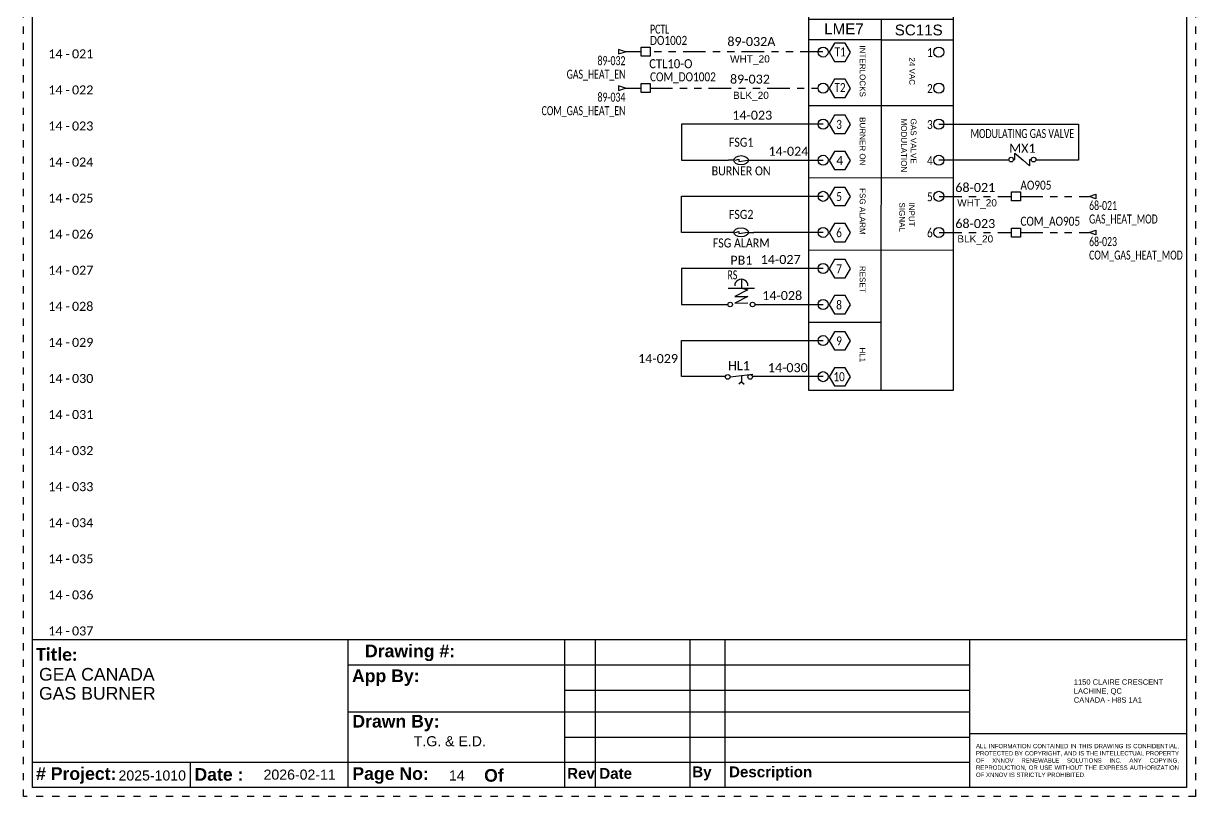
# Model space of a CAD drawing. Header units: inches. Extents: x -0.1 to 16.1, y -0.1 to 21.1.
# Drawn here: x -0.12 to 16.12, y -0.12 to 10.59 of the extents above; entities that cross this region are included whole.
import ezdxf
from ezdxf.enums import TextEntityAlignment as Align

# ---------------------------------------------------------------- set-up
doc = ezdxf.new("R2010")
doc.units = ezdxf.units.IN
doc.header["$MEASUREMENT"] = 0
doc.linetypes.add('DOT2', pattern=[0.125, 0, -0.125])
doc.linetypes.add('PHANTOM2', pattern=[1.25, 0.625, -0.125, 0.125, -0.125, 0.125, -0.125])
for name, color, linetype in [('BLK_20', 250, 'Continuous'), ('DESC', 7, 'Continuous'), ('LOC', 8, 'Continuous'), ('MISC', 7, 'Continuous'), ('ORG_14', 30, 'Continuous'), ('RED_14', 1, 'Continuous'), ('SYMS', 7, 'Continuous'), ('TAGS', 150, 'Continuous'), ('TERMS', 123, 'Continuous'), ('VLT_14', 181, 'Continuous'), ('WHT_14', 7, 'Continuous'), ('WHT_20', 7, 'Continuous'), ('WIRENO', 72, 'Continuous'), ('XREF', 7, 'Continuous')]:
    doc.layers.add(name, color=color, linetype=linetype)
doc.layers.add('TITLEBLOCK_FRAME', color=7, linetype='DOT2', plot=False)
doc.styles.get("Standard").update_dxf_attribs({"font": 'arial.ttf'})
doc.styles.add('TB_BODY', font='arial.ttf')
doc.styles.add('TB_TITLE', font='ariblk.ttf')
doc.styles.add('WD', font='calibri.ttf')

# ---------------------------------------------------------------- blocks, each defined once
blk = doc.blocks.new('HGND2')
for p, q in [((0.125, 0), (0, 0)), ((0.125, 0.09375), (0.125, -0.09375)), ((0.171875, 0.0625), (0.171875, -0.0625)), ((0.21875, 0.03125), (0.21875, -0.03125))]:
    blk.add_line(p, q)
at = {"style": 'WD', "width": 0.8}
for tag, p in [('INST', (0.25, 0.3125)), ('LOC', (0.25, 0.15625)), ('TAG1', (0.25, 0)), ('DESC1', (0.25, -0.15625)), ('DESC2', (0.25, -0.3125))]:
    blk.add_attdef(tag, text='', height=0.125, dxfattribs=at).set_placement(p, align=Align.MIDDLE_LEFT)
at = {"style": 'WD', "flags": 1}
for tag in ['ASSYCODE', 'X4TERM01', 'CAT', 'FAMILY', 'MFG']:
    blk.add_attdef(tag, (0, 0), '', height=0.01, dxfattribs=at)
blk = doc.blocks.new('*U20')
at = {"ltscale": 0.5}
blk.add_circle((0, 0), 0.0169, dxfattribs=at)
blk = doc.blocks.new('*U21')
at = {"color": 0, "linetype": 'ByBlock', "lineweight": -2, "transparency": 16777216}
for p in [(0, 0.0806), (0, 0), (0.095, 0.0806), (0.095, 0), (0.19, 0.0806), (0.19, 0), (0.285, 0.0806), (0.285, 0), (0.38, 0.0806), (0.38, 0), (0.475, 0.0806), (0.475, 0), (0.57, 0.0806), (0.57, 0)]:
    blk.add_blockref('*U20', p, dxfattribs=at)
blk = doc.blocks.new('*U18')
blk.add_circle((0, 0), 0.0699)
blk = doc.blocks.new('*U19')
at = {"color": 0, "linetype": 'ByBlock', "lineweight": -2, "transparency": 16777216}
for p in [(0, 4.5), (0, 4), (0, 3.5), (0, 3), (0, 2.5), (0, 2), (0, 1.5), (0, 1), (0, 0.5), (0, 0)]:
    blk.add_blockref('*U18', p, dxfattribs=at)
blk = doc.blocks.new('*U22')
at = {"ltscale": 0.5}
blk.add_lwpolyline([(0.146, 0), (0.073, 0.126), (-0.073, 0.126), (-0.146, 0), (-0.073, -0.126), (0.073, -0.126)], close=True, dxfattribs=at)
blk = doc.blocks.new('*U23')
at = {"color": 0, "linetype": 'ByBlock', "lineweight": -2, "transparency": 16777216}
for p in [(0, 4.5), (0, 4), (0, 3.5), (0, 3), (0, 2.5), (0, 2), (0, 1.5), (0, 1), (0, 0.5), (0, 0)]:
    blk.add_blockref('*U22', p, dxfattribs=at)
blk = doc.blocks.new('*U24')
blk.add_circle((0, 0), 0.0699)
blk = doc.blocks.new('*U25')
at = {"color": 0, "linetype": 'ByBlock', "lineweight": -2, "transparency": 16777216}
for p in [(0, 2.5), (0, 2), (0, 1.5), (0, 1), (0, 0.5), (0, 0)]:
    blk.add_blockref('*U24', p, dxfattribs=at)
blk = doc.blocks.new('HRE1_GAS-HEATER-SC11S')
at = {"ltscale": 0.5, "true_color": 0xcd2027}
h = blk.add_hatch(color=242, dxfattribs=at)
h.dxf.hatch_style = 1
edge = h.paths.add_edge_path()
edge.add_spline(control_points=[(0.513, 1.289), (0.515, 1.277), (0.524, 1.228), (0.477, 1.143), (0.411, 1.053), (0.352, 0.956), (0.446, 0.766), (0.361, 0.846), (0.336, 0.874), (0.338, 0.97), (0.321, 0.926), (0.304, 0.885), (0.303, 0.793), (0.342, 0.699), (0.41, 0.621), (0.494, 0.596), (0.569, 0.632), (0.56, 0.702), (0.517, 0.758), (0.476, 0.832), (0.457, 0.911), (0.467, 0.984), (0.483, 1.023), (0.546, 1.095), (0.515, 1.03), (0.518, 0.994), (0.524, 0.922), (0.583, 0.862), (0.636, 0.811), (0.671, 0.764), (0.685, 0.734), (0.674, 0.653), (0.661, 0.708), (0.646, 0.731), (0.619, 0.762), (0.601, 0.777), (0.556, 0.8), (0.585, 0.761), (0.595, 0.735), (0.611, 0.695), (0.616, 0.641), (0.588, 0.618), (0.564, 0.592), (0.595, 0.602), (0.622, 0.604), (0.692, 0.63), (0.752, 0.678), (0.789, 0.755), (0.801, 0.831), (0.776, 0.906), (0.738, 0.958), (0.716, 1.004), (0.709, 1.045), (0.706, 1.087), (0.706, 1.114), (0.716, 1.144), (0.701, 1.134), (0.687, 1.129), (0.664, 1.111), (0.64, 1.089), (0.633, 1.069), (0.622, 1.046), (0.627, 1.073), (0.624, 1.096), (0.621, 1.138), (0.609, 1.186), (0.587, 1.224), (0.565, 1.255), (0.544, 1.274), (0.526, 1.285), (0.517, 1.293), (0.512, 1.292), (0.513, 1.29), (0.513, 1.289)], knot_values=[0, 0, 0, 0, 0.035544, 0.148534, 0.270369, 0.368804, 0.520379, 0.54701, 0.660315, 0.693609, 0.710881, 0.762985, 0.8509, 0.963823, 1.067656, 1.147745, 1.214838, 1.272776, 1.327404, 1.429389, 1.523235, 1.566732, 1.639868, 1.693179, 1.720077, 1.792105, 1.820925, 1.931598, 2.024751, 2.048378, 2.102174, 2.1513, 2.172231, 2.224064, 2.25014, 2.287195, 2.314856, 2.339948, 2.379213, 2.41715, 2.464176, 2.528075, 2.533316, 2.547232, 2.58249, 2.648839, 2.748369, 2.810174, 2.90144, 2.971795, 3.039668, 3.093383, 3.123849, 3.164421, 3.214452, 3.221934, 3.23415, 3.247315, 3.274357, 3.315983, 3.339419, 3.350536, 3.367107, 3.385497, 3.43539, 3.484023, 3.534932, 3.56481, 3.597031, 3.6214, 3.627787, 3.630584, 3.633367, 3.633367, 3.633367, 3.633367], degree=3, periodic=0)
for p, q in [((-0.406, 0.398), (-0.684, 0.398)), ((-1, 0), (1, 0))]:
    blk.add_line(p, q)
at = {"ltscale": 0.5}
for p, q in [((0, 0), (-0.004, -5.147)), ((0, -0.288), (-1.004, -0.287)), ((0, -0.288), (0.996, -0.288)), ((-1.004, -1.199), (0.996, -1.196)), ((-1.004, -2.196), (0.996, -2.2)), ((-1.004, -3.203), (0.996, -3.196)), ((-1.004, -4.201), (-0.003, -4.201))]:
    blk.add_line(p, q, dxfattribs=at)
blk.add_lwpolyline([(-1.004, 1.648), (0.996, 1.648), (0.996, -5.147), (-1.004, -5.147)], close=True)
blk.add_lwpolyline([(0.26, 0.571), (0.914, 0.571), (0.914, 0.419), (0.26, 0.419)], close=True, dxfattribs=at)
for centre in [(-0.754, 1.398), (-0.754, 0.898), (-0.755, 0.398)]:
    blk.add_circle(centre, 0.0699)
blk.add_open_spline([(0.513, 1.289), (0.515, 1.277), (0.524, 1.228), (0.477, 1.143), (0.411, 1.053), (0.352, 0.956), (0.446, 0.766), (0.361, 0.846), (0.336, 0.874), (0.338, 0.97), (0.321, 0.926), (0.304, 0.885), (0.303, 0.793), (0.342, 0.699), (0.41, 0.621), (0.494, 0.596), (0.569, 0.632), (0.56, 0.702), (0.517, 0.758), (0.476, 0.832), (0.457, 0.911), (0.467, 0.984), (0.483, 1.023), (0.546, 1.095), (0.515, 1.03), (0.518, 0.994), (0.524, 0.922), (0.583, 0.862), (0.636, 0.811), (0.671, 0.764), (0.685, 0.734), (0.674, 0.653), (0.661, 0.708), (0.646, 0.731), (0.619, 0.762), (0.601, 0.777), (0.556, 0.8), (0.585, 0.761), (0.595, 0.735), (0.611, 0.695), (0.616, 0.641), (0.588, 0.618), (0.564, 0.592), (0.595, 0.602), (0.622, 0.604), (0.692, 0.63), (0.752, 0.678), (0.789, 0.755), (0.801, 0.831), (0.776, 0.906), (0.738, 0.958), (0.716, 1.004), (0.709, 1.045), (0.706, 1.087), (0.706, 1.114), (0.716, 1.144), (0.701, 1.134), (0.687, 1.129), (0.664, 1.111), (0.64, 1.089), (0.633, 1.069), (0.622, 1.046), (0.627, 1.073), (0.624, 1.096), (0.621, 1.138), (0.609, 1.186), (0.587, 1.224), (0.565, 1.255), (0.544, 1.274), (0.526, 1.285), (0.517, 1.293), (0.512, 1.292), (0.513, 1.29), (0.513, 1.289)], degree=3, knots=[0, 0, 0, 0, 0.035544, 0.148534, 0.270369, 0.368804, 0.520379, 0.54701, 0.660315, 0.693609, 0.710881, 0.762985, 0.8509, 0.963823, 1.067656, 1.147745, 1.214838, 1.272776, 1.327404, 1.429389, 1.523235, 1.566732, 1.639868, 1.693179, 1.720077, 1.792105, 1.820925, 1.931598, 2.024751, 2.048378, 2.102174, 2.1513, 2.172231, 2.224064, 2.25014, 2.287195, 2.314856, 2.339948, 2.379213, 2.41715, 2.464176, 2.528075, 2.533316, 2.547232, 2.58249, 2.648839, 2.748369, 2.810174, 2.90144, 2.971795, 3.039668, 3.093383, 3.123849, 3.164421, 3.214452, 3.221934, 3.23415, 3.247315, 3.274357, 3.315983, 3.339419, 3.350536, 3.367107, 3.385497, 3.43539, 3.484023, 3.534932, 3.56481, 3.597031, 3.6214, 3.627787, 3.630584, 3.633367, 3.633367, 3.633367, 3.633367], dxfattribs=at)
for name, p in [('*U21', (0.305, 0.454)), ('*U19', (-0.806, -4.956)), ('*U23', (-0.574, -4.959)), ('*U25', (0.798, -2.956))]:
    blk.add_blockref(name, p)
at = {"layer": 'SYMS', "ltscale": 0.5}
blk.add_blockref('HGND2', (-0.406, 0.398), dxfattribs=at)
at = {"ltscale": 0.5, "char_height": 0.15, "attachment_point": 1}
for s, width, heights, insert in [('LME7', 0.39998, [-0.15], (-0.79, -0.06)), ('SC11S', 0.36332, [-0.155], (0.188, -0.075))]:
    blk.add_mtext_dynamic_manual_height_columns(s, width=width, gutter_width=0.5, heights=heights, dxfattribs=dict(at, insert=insert))
at = {"ltscale": 0.5, "char_height": 0.08, "attachment_point": 1, "rotation": 270}
for s, width, heights, insert in [('INTERLOCKS', 0.8691, [-0.0828], (-0.218, -0.364)), ('24 VAC', 0.40414, [-0.0827], (0.469, -0.529)), ('BURNER ON', 0.8691, [-0.0828], (-0.218, -1.358)), ('GAS VALVE MODULATION', 0.72363, [-0.217], (0.489, -1.378)), ('FSG ALARM', 0.8691, [-0.0827], (-0.218, -2.342)), ('INPUT SIGNAL', 0.56867, [-0.216], (0.463, -2.541)), ('RESET', 0.8691, [-0.0827], (-0.218, -3.42)), ('HL1', 0.29984, [-0.0803], (-0.218, -4.551))]:
    blk.add_mtext_dynamic_manual_height_columns(s, width=width, gutter_width=0.5, heights=heights, dxfattribs=dict(at, insert=insert))
at = {"style": 'WD'}
for tag, p in [('LOC', (1.121, 1.574)), ('TERM01', (-0.661, 1.412)), ('TAG1', (1.121, 1.411)), ('DESC1', (1.121, 1.244)), ('RATING1', (1.121, 1.069)), ('DESC2', (1.121, 1.069)), ('TERM02', (-0.658, 0.904)), ('DESC3', (1.121, 0.894)), ('TERM03', (-0.638, 0.273))]:
    blk.add_attdef(tag, text='', height=0.125, dxfattribs=at).set_placement(p, align=Align.MIDDLE_LEFT)
for tag, flags, p in [('INST', 1, (1.303, 1.511)), ('FAMILY', 9, (0.563, 1.482)), ('ASSYCODE', 9, (0.563, 1.307))]:
    blk.add_attdef(tag, text='', height=0.125, dxfattribs=dict(at, flags=flags)).set_placement(p, align=Align.CENTER)
for tag, p in [('CAT', (-0.004, 1.544)), ('XREF', (2.144, -0.262))]:
    blk.add_attdef(tag, text='', height=0.125, dxfattribs=at).set_placement(p, align=Align.MIDDLE)
at = {"style": 'WD', "flags": 1}
for tag, p, height in [('X4TERM01', (-0.824, 1.398), 0.0125), ('X4TERM02', (-0.824, 0.898), 0.0125), ('X4TERM03', (-0.824, 0.398), 0.0125), ('X4TERM04', (-0.806, -0.456), 0.005), ('X1TERM04', (0.798, -0.456), 0.005), ('X4TERM05', (-0.806, -0.956), 0.005), ('X1TERM05', (0.798, -0.956), 0.005), ('X4TERM06', (-0.806, -1.456), 0.005), ('X1TERM06', (0.798, -1.456), 0.005), ('X4TERM07', (-0.806, -1.956), 0.005), ('X1TERM07', (0.798, -1.956), 0.005), ('X4TERM08', (-0.806, -2.456), 0.005), ('X1TERM08', (0.798, -2.456), 0.005), ('X4TERM09', (-0.806, -2.956), 0.005), ('X1TERM09', (0.798, -2.956), 0.005), ('X4TERM14', (-0.806, -3.456), 0.005), ('X4TERM15', (-0.806, -3.956), 0.005), ('X4TERM16', (-0.806, -4.456), 0.005), ('X4TERM17', (-0.806, -4.956), 0.005)]:
    blk.add_attdef(tag, p, '', height=height, dxfattribs=at)
blk.add_attdef('MFG', text='', height=0.125, dxfattribs=at).set_placement((0.333, 1.369), align=Align.MIDDLE)
at = {"style": 'WD'}
for tag, p in [('X4TERMDESC01', (-0.63, 1.273)), ('X4TERMDESC02', (-0.63, 0.719)), ('X4TERMDESC03', (-0.63, 0.273)), ('4', (-0.625, -1.897))]:
    blk.add_attdef(tag, text='', height=0.125, dxfattribs=at).set_placement(p, align=Align.TOP_LEFT)
at = {"style": 'WD', "flags": 1}
for tag, p in [('RATING2', (1.121, 0.894)), ('RATING3', (1.121, 0.694)), ('RATING4', (1.121, 0.507)), ('RATING5', (1.121, 0.319)), ('RATING6', (1.121, 0.132)), ('RATING7', (1.121, -0.056)), ('RATING8', (1.121, -0.243)), ('RATING9', (1.121, -0.431)), ('RATING10', (1.121, -0.618)), ('RATING11', (1.121, -0.806)), ('RATING12', (1.121, -0.993))]:
    blk.add_attdef(tag, text='', height=0.125, dxfattribs=at).set_placement(p, align=Align.MIDDLE_LEFT)
at = {"style": 'WD', "width": 0.8}
for tag, p in [('T1', (-0.646, -0.391)), ('T2', (-0.65, -0.886)), ('3', (-0.625, -1.396)), ('5', (-0.625, -2.396)), ('6', (-0.625, -2.897)), ('7', (-0.625, -3.399)), ('8', (-0.625, -3.899)), ('9', (-0.625, -4.399)), ('10', (-0.663, -4.894))]:
    blk.add_attdef(tag, text='', height=0.125, dxfattribs=at).set_placement(p, align=Align.TOP_LEFT)
for tag, p in [('1', (0.714, -0.399)), ('2', (0.714, -0.899)), ('3', (0.714, -1.399)), ('4', (0.714, -1.899)), ('5', (0.714, -2.399)), ('6', (0.714, -2.899))]:
    blk.add_attdef(tag, text='', height=0.125, dxfattribs=at).set_placement(p, align=Align.TOP_RIGHT)
blk = doc.blocks.new('HPB11_MAN-RST')
for p, q in [((0, 0.09), (0, -0.033)), ((-0.185, -0.033), (0.18, -0.033))]:
    blk.add_line(p, q)
at = {"ltscale": 0.5}
for points in [[(0, -0.033), (0.091, -0.059), (-0.091, -0.15)], [(-0.091, -0.15), (0.091, -0.15), (-0.09, -0.24), (0.091, -0.237)]]:
    blk.add_lwpolyline(points, dxfattribs=at)
for centre in [(-0.155, -0.261), (0.155, -0.261)]:
    blk.add_circle(centre, 0.0322)
blk.add_arc((0, -0.001), 0.0913, 0, 180.0409, dxfattribs=at)
at = {"style": 'WD', "width": 0.7}
for tag, p in [('INST', (0, 0.93)), ('LOC', (0, 0.76)), ('DESC1', (0, 0.604)), ('RS', (-0.124, 0.087)), ('XREF', (0, -0.48))]:
    blk.add_attdef(tag, text='', height=0.125, dxfattribs=at).set_placement(p, align=Align.CENTER)
at = {"style": 'WD'}
blk.add_attdef('TAG1', text='', height=0.125, dxfattribs=at).set_placement((0, 0.291), align=Align.CENTER)
for tag, p in [('X2LINK', (0, 0.322)), ('X8LINK', (0, -0.261))]:
    blk.add_attdef(tag, p, '', height=0.01, dxfattribs=at)
for tag, p, height, flags in [('CONTACT', (0.205, -0.125), 0.01, 1), ('FAMILY', (0.205, -0.109), 0.01, 9), ('X4TERM01', (-0.187, -0.261), 0.0125, 1), ('X1TERM02', (0.188, -0.261), 0.0125, 1)]:
    blk.add_attdef(tag, p, '', height=height, dxfattribs=dict(at, flags=flags))
at = {"linetype": 'Continuous', "style": 'WD', "flags": 9}
for tag, p in [('MFG', (0.228, -0.172)), ('CAT', (0.23, -0.153)), ('ASSYCODE', (0.23, -0.189))]:
    blk.add_attdef(tag, text='', height=0.01, dxfattribs=at).set_placement(p, align=Align.CENTER)
at = {"linetype": 'Continuous', "style": 'WD', "flags": 8}
blk.add_attdef('TERM01', text='', height=0.125, dxfattribs=at).set_placement((-0.25, -0.292), align=Align.TOP_RIGHT)
blk.add_attdef('TERM02', text='', height=0.125, dxfattribs=at).set_placement((0.25, -0.292), align=Align.TOP_LEFT)
blk = doc.blocks.new('HDV1_FSG')
for p, q in [((-0.104, 0.002), (-0.178, 0.002)), ((0.098, 0.002), (0.172, 0.002))]:
    blk.add_line(p, q)
at = {"ltscale": 0.5}
blk.add_lwpolyline([(-0.088, 0.001), (-0.036, 0.016), (-0.034, -0.014), (0.091, 0.004)], dxfattribs=at)
blk.add_ellipse((-0.003, 0.002), major_axis=(-0.101, 0), ratio=0.631572, dxfattribs=at)
at = {"style": 'WD', "width": 0.85}
for tag, p in [('INST', (-0.005, 0.531)), ('LOC', (-0.005, 0.359)), ('TAG1', (-0.003, 0.189)), ('RATING1', (-0.003, -0.248)), ('DESC1', (-0.003, -0.42)), ('DESC2', (-0.003, -0.592)), ('DESC3', (-0.003, -0.764))]:
    blk.add_attdef(tag, text='', height=0.125, dxfattribs=at).set_placement(p, align=Align.CENTER)
at = {"style": 'WD'}
for tag, p, height, flags in [('FAMILY', (0.201, 0.154), 0.01, 9), ('X4TERM01', (-0.178, 0.002), 0.0125, 1), ('X1TERM02', (0.17, 0.002), 0.0125, 1)]:
    blk.add_attdef(tag, p, '', height=height, dxfattribs=dict(at, flags=flags))
for tag, p in [('X2LINK', (-0.003, 0.127)), ('X8LINK', (-0.003, -0.123))]:
    blk.add_attdef(tag, p, '', height=0.01, dxfattribs=at)
at = {"linetype": 'Continuous', "style": 'WD', "flags": 9}
for tag, p in [('ASSYCODE', (0.216, 0.064)), ('MFG', (0.225, 0.09)), ('CAT', (0.227, 0.11))]:
    blk.add_attdef(tag, text='', height=0.01, dxfattribs=at).set_placement(p, align=Align.CENTER)
at = {"style": 'WD', "flags": 9}
blk.add_attdef('WDTYPE', text='', height=0.01, dxfattribs=at).set_placement((0.262, 0.13), align=Align.RIGHT)
at = {"linetype": 'Continuous', "style": 'WD', "flags": 8}
blk.add_attdef('TERM01', text='', height=0.125, dxfattribs=at).set_placement((-0.316, -0.03), align=Align.TOP_RIGHT)
blk.add_attdef('TERM02', text='', height=0.125, dxfattribs=at).set_placement((0.309, -0.03), align=Align.TOP_LEFT)
blk = doc.blocks.new('HLS12_HL')
at = {"linetype": 'Continuous'}
blk.add_line((-0.157, -0.019), (0.157, 0.019), dxfattribs=at)
at = {"ltscale": 0.5}
for p, q in [((0, 0), (0, -0.091)), ((0, -0.091), (-0.037, -0.122)), ((0, -0.091), (0.037, -0.122))]:
    blk.add_line(p, q, dxfattribs=at)
for centre in [(-0.189, -0.021), (0.122, -0.021)]:
    blk.add_circle(centre, 0.0322)
at = {"style": 'WD', "width": 0.7}
for tag, p in [('INST', (-0.033, 0.711)), ('LOC', (-0.033, 0.542)), ('DESC1', (-0.033, 0.385)), ('DESC2', (-0.033, 0.229)), ('WDTAGALT', (-0.033, -0.427)), ('XREF', (-0.033, -0.288))]:
    blk.add_attdef(tag, text='', height=0.125, dxfattribs=at).set_placement(p, align=Align.CENTER)
at = {"style": 'WD'}
blk.add_attdef('TAG1', text='', height=0.125, dxfattribs=at).set_placement((-0.033, 0.073), align=Align.CENTER)
for tag, p in [('X2LINK', (-0.033, 0.042)), ('X8LINK', (-0.033, -0.083))]:
    blk.add_attdef(tag, p, '', height=0.01, dxfattribs=at)
for tag, p, height, flags in [('FAMILY', (0.004, 0.016), 0.01, 9), ('CONTACT', (0.004, -0.001), 0.01, 1), ('X4TERM01', (-0.221, -0.021), 0.0125, 1), ('X1TERM02', (0.154, -0.021), 0.0125, 1)]:
    blk.add_attdef(tag, p, '', height=height, dxfattribs=dict(at, flags=flags))
at = {"linetype": 'Continuous', "style": 'WD', "flags": 8}
blk.add_attdef('TERM01', text='', height=0.125, dxfattribs=at).set_placement((-0.283, -0.052), align=Align.TOP_RIGHT)
at = {"linetype": 'Continuous', "style": 'WD', "flags": 9}
for tag, p in [('MFG', (0.029, -0.048)), ('CAT', (0.029, -0.028)), ('ASSYCODE', (0.06, -0.083))]:
    blk.add_attdef(tag, text='', height=0.01, dxfattribs=at).set_placement(p, align=Align.CENTER)
at = {"linetype": 'Continuous', "style": 'WD', "flags": 8}
blk.add_attdef('TERM02', text='', height=0.125, dxfattribs=at).set_placement((0.217, -0.052), align=Align.TOP_LEFT)
blk = doc.blocks.new('HDV12_GAS-VALVE')
at = {"ltscale": 0.5}
for points in [[(-0.135, 0.009), (-0.116, 0.009), (-0.116, 0.1), (0, 0)], [(0.111, 0.007), (0.089, 0.008), (0.089, -0.077), (0, 0)]]:
    blk.add_lwpolyline(points, dxfattribs=at)
for centre in [(-0.167, 0.009), (0.143, 0.009)]:
    blk.add_circle(centre, 0.0322)
at = {"style": 'WD', "width": 0.7}
for tag, p in [('INST', (-0.012, 0.741)), ('LOC', (-0.012, 0.572)), ('DESC1', (-0.012, 0.415)), ('DESC2', (-0.012, 0.259)), ('XREF', (-0.012, -0.227)), ('WDTAGALT', (-0.012, -0.382))]:
    blk.add_attdef(tag, text='', height=0.125, dxfattribs=at).set_placement(p, align=Align.CENTER)
at = {"style": 'WD'}
blk.add_attdef('TAG1', text='', height=0.125, dxfattribs=at).set_placement((-0.012, 0.103), align=Align.CENTER)
for tag, p in [('X2LINK', (-0.012, 0.228)), ('X8LINK', (-0.012, -0.053))]:
    blk.add_attdef(tag, p, '', height=0.01, dxfattribs=at)
for tag, p, height, flags in [('X4TERM01', (-0.199, 0.009), 0.0125, 1), ('CONTACT', (0.026, 0.029), 0.01, 1), ('FAMILY', (0.026, 0.046), 0.01, 9), ('X1TERM02', (0.176, 0.009), 0.0125, 1)]:
    blk.add_attdef(tag, p, '', height=height, dxfattribs=dict(at, flags=flags))
at = {"linetype": 'Continuous', "style": 'WD', "flags": 9}
for tag, p in [('CAT', (0.051, 0.002)), ('ASSYCODE', (0.051, -0.034)), ('MFG', (0.051, -0.018))]:
    blk.add_attdef(tag, text='', height=0.01, dxfattribs=at).set_placement(p, align=Align.CENTER)
at = {"linetype": 'Continuous', "style": 'WD', "flags": 8}
blk.add_attdef('TERM01', text='', height=0.125, dxfattribs=at).set_placement((-0.262, -0.022), align=Align.TOP_RIGHT)
blk.add_attdef('TERM02', text='', height=0.125, dxfattribs=at).set_placement((0.238, -0.022), align=Align.TOP_LEFT)
blk = doc.blocks.new('WD_WNH')
at = {"linetype": 'Continuous', "style": 'WD'}
blk.add_attdef('WIRENO', text='', height=0.125, dxfattribs=at).set_placement((0, 0.062), align=Align.CENTER)
at = {"style": 'WD', "flags": 1}
for tag, p in [('W01USER', (0, 0.078)), ('W02USER', (0, 0.07)), ('W03USER', (0, 0.062)), ('W04USER', (0, 0.055)), ('W05USER', (0, 0.047)), ('W06USER', (0, 0.039)), ('W07USER', (0, 0.031)), ('W08USER', (0, 0.023)), ('W09USER', (0, 0.016)), ('W10USER', (0, 0.008))]:
    blk.add_attdef(tag, text='', height=0.005, dxfattribs=at).set_placement(p, align=Align.CENTER)
blk = doc.blocks.new('WD_WNV')
at = {"linetype": 'Continuous', "style": 'WD'}
blk.add_attdef('WIRENO', text='', height=0.125, dxfattribs=at).set_placement((-0.05, 0), align=Align.MIDDLE_RIGHT)
at = {"style": 'WD', "flags": 1}
for tag, p in [('W01USER', (-0.062, 0.094)), ('W02USER', (-0.062, 0.086)), ('W03USER', (-0.062, 0.078)), ('W04USER', (-0.062, 0.07)), ('W05USER', (-0.062, 0.062)), ('W06USER', (-0.062, 0.055)), ('W07USER', (-0.062, 0.047)), ('W08USER', (-0.062, 0.039)), ('W09USER', (-0.062, 0.031)), ('W10USER', (-0.062, 0.023))]:
    blk.add_attdef(tag, text='', height=0.005, dxfattribs=at).set_placement(p, align=Align.CENTER)
blk = doc.blocks.new('HA1D1')
blk.add_lwpolyline([(0.094, 0), (0.094, -0.031), (0, 0), (0.094, 0.031), (0.094, 0)])
at = {"style": 'WD', "width": 0.8, "flags": 8}
blk.add_attdef('WIRENO', (0, 0.094), '', height=0.125, dxfattribs=at)
at = {"style": 'WD', "flags": 1}
for tag, p in [('SIGCODE', (-0.02, 0.047)), ('X4TERM01', (0, 0))]:
    blk.add_attdef(tag, p, '', height=0.01, dxfattribs=at)
at = {"style": 'WD', "width": 0.7}
for tag, p in [('XREF', (0, -0.188)), ('DESC1', (0, -0.375))]:
    blk.add_attdef(tag, p, '', height=0.125, dxfattribs=at)
blk = doc.blocks.new('HA1D3')
blk.add_lwpolyline([(-0.094, 0), (-0.094, -0.031), (0, 0), (-0.094, 0.031), (-0.094, 0)])
at = {"style": 'WD', "width": 0.8, "flags": 8}
blk.add_attdef('WIRENO', text='', height=0.125, dxfattribs=at).set_placement((0, 0.094), align=Align.RIGHT)
at = {"style": 'WD', "flags": 1}
blk.add_attdef('SIGCODE', text='', height=0.01, dxfattribs=at).set_placement((-0.02, 0.047), align=Align.RIGHT)
blk.add_attdef('X1TERM01', (0, 0), '', height=0.01, dxfattribs=at)
at = {"style": 'WD', "width": 0.7}
for tag, p in [('XREF', (0, -0.188)), ('DESC1', (0, -0.375))]:
    blk.add_attdef(tag, text='', height=0.125, dxfattribs=at).set_placement(p, align=Align.RIGHT)
blk = doc.blocks.new('*U34')
at = {"color": 5}
for p, q in [((0, 0), (0, 21)), ((16, 21), (16, 0)), ((0, 2.05), (16, 2.05)), ((4.372, 2.05), (4.372, 0)), ((7.376, 2.05), (7.376, 0)), ((7.8, 2.05), (7.8, 0)), ((9.113, 2.05), (9.113, 0)), ((9.599, 2.05), (9.599, 0)), ((9.599, 2.05), (9.599, 0)), ((12.992, 2.05), (12.992, 0)), ((4.372, 1.7), (12.992, 1.7)), ((7.376, 1.35), (12.992, 1.35)), ((4.372, 1.05), (12.992, 1.05)), ((7.376, 0.7), (12.992, 0.7)), ((12.992, 0.75), (16, 0.75)), ((0, 0.35), (12.992, 0.35)), ((2.186, 0.35), (2.186, 0)), ((16, 0), (0, 0))]:
    blk.add_line(p, q, dxfattribs=at)
at = {"layer": 'TITLEBLOCK_FRAME'}
blk.add_lwpolyline([(-0.125, 21.125), (16.125, 21.125), (16.125, -0.125), (-0.125, -0.125)], close=True, dxfattribs=at)
blk.add_lwpolyline([(-0.125, 21.125), (16.125, 21.125), (16.125, -0.125), (-0.125, -0.125)], close=True, dxfattribs=at)
at = {"color": 7, "style": 'TB_TITLE'}
for s, width, gutter_width, heights, insert, char_height, attachment_point in [('\\pxi-3,l4,t4;{\\fArial|b1|i0|c0|p34;Drawing #:}', 2.99404, 4.083, [-0.229], (4.435, 1.867), 0.175, 4), ('{\\fCalibri|b1|i0|c0|p34;Title:}', 4.49877, 1.75, [-0.19], (0.052, 1.933), 0.175, 1), ('{\\fArial|b1|i0|c0|p34;App By:}', 4.49661, 1.749, [-0.226], (4.43, 1.523), 0.175, 4), ('{\\fArial|b1|i0|c0|p34;Drawn By:}', 2.16756, 1.749, [0.131], (4.435, 0.893), 0.175, 4), ('{\\fArial|b1|i0|c0|p34;# Project:}', 1.25184, 1.749, [-0.229], (0.05, 0.167), 0.175, 4), ('{\\fArial|b1|i0|c0|p34;Date :}', 2.18747, 1.749, [-0.178], (2.246, 0.181), 0.175, 4), ('{\\fArial|b1|i0|c0|p34;Page No:}', 4.49661, 1.749, [-0.226], (4.435, 0.167), 0.175, 4), ('{\\fArial|b1|i0|c0|p34;Of}', 4.49661, 1.749, [-0.181], (6.262, 0.167), 0.175, 4), ('{\\fArial|b1|i0|c0|p34;Rev}', 0.34979, 1.749, [-0.152], (7.413, 0.195), 0.15, 4), ('{\\fArial|b1|i0|c0|p34; Date}', 0.58778, 1.749, [-0.152], (7.8, 0.195), 0.15, 4), ('{\\fArial|b1|i0|c0|p34;By}', 0.36928, 1.749, [-0.194], (9.148, 0.195), 0.15, 4), ('{\\fArial|b1|i0|c0|p34; Description}', 1.60793, 1.749, [-0.191], (9.599, 0.195), 0.15, 4)]:
    blk.add_mtext_dynamic_manual_height_columns(s, width=width, gutter_width=gutter_width, heights=heights, dxfattribs=dict(at, insert=insert, char_height=char_height, attachment_point=attachment_point))
at = {"style": 'TB_BODY'}
for s, width, gutter_width, heights, insert, char_height, attachment_point in [('1150 CLAIRE CRESCENT\\PLACHINE, QC \\PCANADA - H8S 1A1', 1.56147, 0.995, [-0.329], (14.437, 1.5), 0.07464, 1), ('\\pxqj;ALL INFORMATION CONTAINED IN THIS DRAWING IS CONFIDENTIAL, PROTECTED BY COPYRIGHT, AND IS THE INTELLECTUAL PROPERTY OF XNNOV RENEWABLE SOLUTIONS INC. ANY COPYING, REPRODUCTION, OR USE WITHOUT THE EXPRESS AUTHORIZATION OF XNNOV IS STRICTLY PROHIBITED.', 2.80577, 0.597, [-0.464], (13.081, 0.375), 0.059714, 4)]:
    blk.add_mtext_dynamic_manual_height_columns(s, width=width, gutter_width=gutter_width, heights=heights, dxfattribs=dict(at, insert=insert, char_height=char_height, attachment_point=attachment_point))
at = {"color": 7, "style": 'TB_BODY', "flags": 4}
for tag, p in [('N5', (7.597, 1.925)), ('N4', (7.597, 1.575)), ('N3', (7.597, 1.225)), ('N2', (7.597, 0.925)), ('N1', (7.597, 0.575)), ('PAGENO', (5.883, 0.167)), ('SHEETMAX', (6.824, 0.157))]:
    blk.add_attdef(tag, text='', height=0.14, dxfattribs=at).set_placement(p, align=Align.MIDDLE_CENTER)
for tag, height, p in [('DATE5', 0.14, (7.854, 1.925)), ('PAR5', 0.14, (9.104, 1.925)), ('DESCRIPTION5', 0.14, (9.661, 1.925)), ('TITLE1', 0.175, (0.091, 1.57)), ('DATE4', 0.14, (7.854, 1.575)), ('PAR4', 0.14, (9.104, 1.575)), ('DESCRIPTION4', 0.14, (9.661, 1.575)), ('TITLE2', 0.175, (0.091, 1.306)), ('AP.PAR', 0.14, (5.526, 1.365)), ('DATE3', 0.14, (7.854, 1.225)), ('PAR3', 0.14, (9.104, 1.225)), ('DESCRIPTION3', 0.14, (9.661, 1.225)), ('TITLE3', 0.175, (0.091, 1.041)), ('DATE2', 0.14, (7.854, 0.925)), ('PAR2', 0.14, (9.104, 0.925)), ('DESCRIPTION2', 0.14, (9.661, 0.925)), ('DESS.PAR', 0.14, (5.286, 0.642)), ('DATE1', 0.14, (7.854, 0.575)), ('PAR1', 0.14, (9.109, 0.575)), ('DESCRIPTION1', 0.14, (9.645, 0.575)), ('PRJCT', 0.14, (1.193, 0.167)), ('DATE', 0.14, (3.204, 0.179))]:
    blk.add_attdef(tag, text='', height=height, dxfattribs=at).set_placement(p, align=Align.MIDDLE_LEFT)
blk = doc.blocks.new('HT0001')
for p, q in [((-0.062, 0.062), (0.062, 0.062)), ((-0.062, -0.062), (-0.062, 0.062)), ((0.062, 0.062), (0.062, -0.062)), ((0.062, -0.062), (-0.062, -0.062))]:
    blk.add_line(p, q)
at = {"style": 'WD'}
for tag, p, width in [('INST', (0.062, 0.42), 0.7), ('LOC', (0.062, 0.25), 0.7), ('DESC1', (0.05, -0.385), 0.8)]:
    blk.add_attdef(tag, p, '', height=0.125, dxfattribs=dict(at, width=width))
at = {"linetype": 'Continuous', "style": 'WD'}
for tag, p, height, width, flags in [('TERM01', (0.062, 0.094), 0.125, 0.8, 8), ('TAGSTRIP', (0.05, -0.229), 0.125, 0.9, 8), ('CAT', (0.213, -0.406), 0.109, 0.8, 1), ('DESC2', (0.05, -0.541), 0.125, 0.8, 8), ('DESC3', (0.05, -0.698), 0.125, 0.8, 8)]:
    blk.add_attdef(tag, p, '', height=height, dxfattribs=dict(at, width=width, flags=flags))
at = {"style": 'WD', "flags": 1}
for tag, p, height in [('X4TERM01', (-0.062, 0), 0.0125), ('X4TERMDESC01', (-0.055, -0.023), 0.025), ('X2TERMDESC01', (-0.006, 0.029), 0.025), ('X2TERM01', (0, 0.062), 0.0125), ('STRIPSEQ', (0, 0), 0.00125), ('X2PIN01', (0.033, 0.084), 0.0125), ('X1TERMDESC01', (0.039, 0.007), 0.025), ('X1TERM01', (0.062, 0), 0.0125), ('X1PIN01', (0.087, 0.016), 0.0125), ('X4PIN01', (-0.114, -0.038), 0.0125), ('LINKTERM', (0, -0.002), 0.00125), ('X8TERMDESC01', (0, -0.054), 0.025), ('X8TERM01', (0, -0.062), 0.0125), ('X8PIN01', (0.026, -0.096), 0.0125)]:
    blk.add_attdef(tag, p, '', height=height, dxfattribs=at)
at = {"linetype": 'Continuous', "style": 'WD', "width": 0.8, "flags": 1}
blk.add_attdef('MFG', text='', height=0.109, dxfattribs=at).set_placement((0.088, -0.406), align=Align.RIGHT)
at = {"style": 'WD', "width": 0.7, "flags": 1}
blk.add_attdef('ASSYCODE', (0.062, -0.281), '', height=0.01, dxfattribs=at)

msp = doc.modelspace()

# ---------------------------------------------------------------- linework, layer by layer
at = {"layer": 'BLK_20', "linetype": 'PHANTOM2', "ltscale": 0.5}
for p, q in [((8.221, 9.696), (8.437, 9.696)), ((8.562, 9.696), (10.961, 9.696)), ((12.571, 7.694), (13.572, 7.694)), ((13.697, 7.694), (14.649, 7.694))]:
    msp.add_line(p, q, dxfattribs=at)
at = {"layer": 'ORG_14', "ltscale": 0.5}
for p, q in [((10.961, 9.196), (8.998, 9.196)), ((8.998, 9.196), (8.998, 8.696)), ((8.998, 8.696), (9.651, 8.696)), ((9.998, 8.696), (10.961, 8.696)), ((9, 7.696), (9, 8.196)), ((9, 8.196), (10.961, 8.196)), ((9.651, 7.696), (9, 7.696)), ((10.961, 7.696), (9.998, 7.696))]:
    msp.add_line(p, q, dxfattribs=at)
at = {"layer": 'RED_14', "ltscale": 0.5}
for p, q in [((12.566, 9.196), (14.5, 9.196)), ((14.5, 9.196), (14.5, 8.696)), ((13.536, 8.696), (12.566, 8.696)), ((14.5, 8.696), (13.911, 8.696))]:
    msp.add_line(p, q, dxfattribs=at)
at = {"layer": 'VLT_14', "ltscale": 0.5}
for p, q in [((9, 5.696), (9, 6.196)), ((9, 6.196), (10.961, 6.196)), ((9.607, 5.696), (9, 5.696)), ((10.961, 5.696), (9.982, 5.696))]:
    msp.add_line(p, q, dxfattribs=at)
at = {"layer": 'WHT_14', "ltscale": 0.5}
for p, q in [((10.961, 7.196), (9, 7.196)), ((9, 7.196), (9, 6.696)), ((9, 6.696), (9.641, 6.696)), ((10.016, 6.696), (10.961, 6.696))]:
    msp.add_line(p, q, dxfattribs=at)
at = {"layer": 'WHT_20', "linetype": 'PHANTOM2', "ltscale": 0.5}
for p, q in [((8.437, 10.201), (8.221, 10.201)), ((10.957, 10.201), (8.562, 10.201)), ((12.571, 8.194), (13.572, 8.194)), ((13.697, 8.194), (14.649, 8.194))]:
    msp.add_line(p, q, dxfattribs=at)

# ---------------------------------------------------------------- block references
at = {"ltscale": 0.5}
msp.add_blockref('*U34', (0, 0), dxfattribs=at).add_auto_attribs({'PRJCT': '2025-1010', 'PAGENO': '14', 'DATE': '2026-02-11', 'DESS.PAR': 'T.G. & E.D.', 'TITLE1': 'GEA CANADA', 'TITLE2': 'GAS BURNER'})
at = {"layer": 'SYMS', "ltscale": 0.5}
ref = msp.add_blockref('HRE1_GAS-HEATER-SC11S', (11.767, 10.652), dxfattribs=at)
ref.add_attrib('DESC1', 'DF SERIES', dxfattribs={"layer": 'DESC', "height": 0.125, "style": 'WD'}).set_placement((12.889, 11.896), align=Align.MIDDLE_LEFT)
ref.add_attrib('LOC', 'AHU', dxfattribs={"layer": 'LOC', "height": 0.125, "style": 'WD'}).set_placement((12.889, 12.226), align=Align.MIDDLE_LEFT)
ref.add_attrib('CAT', 'DF0953SGV2CDA0AN1C2SVVC', dxfattribs={"layer": 'MISC', "height": 0.125, "style": 'WD'}).set_placement((11.764, 12.489), align=Align.MIDDLE)
ref.add_attrib('TAG1', 'GAS BURNER1', dxfattribs={"layer": 'TAGS', "height": 0.125, "style": 'WD'}).set_placement((12.889, 12.063), align=Align.MIDDLE_LEFT)
ref.add_attrib('TERM01', 'L1', dxfattribs={"layer": 'TERMS', "height": 0.125, "style": 'WD'}).set_placement((11.106, 12.064), align=Align.MIDDLE_LEFT)
ref.add_attrib('TERM02', 'L2', dxfattribs={"layer": 'TERMS', "height": 0.125, "style": 'WD'}).set_placement((11.109, 11.556), align=Align.MIDDLE_LEFT)
ref.add_attrib('TERM03', 'GND', dxfattribs={"layer": 'TERMS', "height": 0.125, "style": 'WD'}).set_placement((11.13, 10.925), align=Align.MIDDLE_LEFT)
ref.add_attrib('DESC2', 'HEAT MODULE', dxfattribs={"layer": 'DESC', "height": 0.125, "style": 'WD'}).set_placement((12.889, 11.721), align=Align.MIDDLE_LEFT)
ref.add_attrib('T1', 'T1', dxfattribs={"layer": 'MISC', "height": 0.125, "style": 'WD', "width": 0.8}).set_placement((11.121, 10.261), align=Align.TOP_LEFT)
ref.add_attrib('T2', 'T2', dxfattribs={"layer": 'MISC', "height": 0.125, "style": 'WD', "width": 0.8}).set_placement((11.118, 9.766), align=Align.TOP_LEFT)
ref.add_attrib('3', '3', dxfattribs={"layer": 'MISC', "height": 0.125, "style": 'WD', "width": 0.8}).set_placement((11.143, 9.256), align=Align.TOP_LEFT)
ref.add_attrib('4', '4', dxfattribs={"layer": 'MISC', "height": 0.125, "style": 'WD'}).set_placement((11.143, 8.755), align=Align.TOP_LEFT)
ref.add_attrib('5', '5', dxfattribs={"layer": 'MISC', "height": 0.125, "style": 'WD', "width": 0.8}).set_placement((11.143, 8.256), align=Align.TOP_LEFT)
ref.add_attrib('6', '6', dxfattribs={"layer": 'MISC', "height": 0.125, "style": 'WD', "width": 0.8}).set_placement((11.143, 7.755), align=Align.TOP_LEFT)
ref.add_attrib('7', '7', dxfattribs={"layer": 'MISC', "height": 0.125, "style": 'WD', "width": 0.8}).set_placement((11.143, 7.253), align=Align.TOP_LEFT)
ref.add_attrib('8', '8', dxfattribs={"layer": 'MISC', "height": 0.125, "style": 'WD', "width": 0.8}).set_placement((11.143, 6.753), align=Align.TOP_LEFT)
ref.add_attrib('9', '9', dxfattribs={"layer": 'MISC', "height": 0.125, "style": 'WD', "width": 0.8}).set_placement((11.143, 6.253), align=Align.TOP_LEFT)
ref.add_attrib('10', '10', dxfattribs={"layer": 'MISC', "height": 0.125, "style": 'WD', "width": 0.8}).set_placement((11.104, 5.758), align=Align.TOP_LEFT)
ref.add_attrib('1', '1', dxfattribs={"layer": 'MISC', "height": 0.125, "style": 'WD', "width": 0.8}).set_placement((12.481, 10.253), align=Align.TOP_RIGHT)
ref.add_attrib('2', '2', dxfattribs={"layer": 'MISC', "height": 0.125, "style": 'WD', "width": 0.8}).set_placement((12.481, 9.753), align=Align.TOP_RIGHT)
ref.add_attrib('3', '3', dxfattribs={"layer": 'MISC', "height": 0.125, "style": 'WD', "width": 0.8}).set_placement((12.481, 9.253), align=Align.TOP_RIGHT)
ref.add_attrib('4', '4', dxfattribs={"layer": 'MISC', "height": 0.125, "style": 'WD', "width": 0.8}).set_placement((12.481, 8.753), align=Align.TOP_RIGHT)
ref.add_attrib('5', '5', dxfattribs={"layer": 'MISC', "height": 0.125, "style": 'WD', "width": 0.8}).set_placement((12.481, 8.253), align=Align.TOP_RIGHT)
ref.add_attrib('6', '6', dxfattribs={"layer": 'MISC', "height": 0.125, "style": 'WD', "width": 0.8}).set_placement((12.481, 7.753), align=Align.TOP_RIGHT)
ref = msp.add_blockref('HT0001', (8.5, 10.201), dxfattribs=at)
ref.add_attrib('LOC', 'PCTL', (8.562, 10.451), dxfattribs={"layer": 'LOC', "height": 0.125, "style": 'WD', "width": 0.7})
ref.add_attrib('TERM01', 'DO1002', (8.562, 10.295), dxfattribs={"layer": 'TERMS', "linetype": 'Continuous', "height": 0.125, "style": 'WD', "width": 0.8, "flags": 8})
ref.add_attrib('TAGSTRIP', 'CTL10-O', (8.55, 9.972), dxfattribs={"layer": 'TAGS', "linetype": 'Continuous', "height": 0.125, "style": 'WD', "width": 0.9, "flags": 8})
ref = msp.add_blockref('HA1D3', (8.221, 10.201), dxfattribs=at)
ref.add_attrib('DESC1', 'GAS_HEAT_EN', dxfattribs={"layer": 'DESC', "height": 0.125, "style": 'WD', "width": 0.7}).set_placement((8.221, 9.826), align=Align.RIGHT)
ref.add_attrib('XREF', '89-032', dxfattribs={"layer": 'XREF', "height": 0.125, "style": 'WD', "width": 0.7}).set_placement((8.221, 10.014), align=Align.RIGHT)
ref = msp.add_blockref('HT0001', (8.5, 9.696), dxfattribs=at)
ref.add_attrib('TERM01', 'COM_DO1002', (8.562, 9.79), dxfattribs={"layer": 'TERMS', "linetype": 'Continuous', "height": 0.125, "style": 'WD', "width": 0.8, "flags": 8})
ref = msp.add_blockref('HA1D3', (8.221, 9.696), dxfattribs=at)
ref.add_attrib('DESC1', 'COM_GAS_HEAT_EN', dxfattribs={"layer": 'DESC', "height": 0.125, "style": 'WD', "width": 0.7}).set_placement((8.221, 9.321), align=Align.RIGHT)
ref.add_attrib('XREF', '89-034', dxfattribs={"layer": 'XREF', "height": 0.125, "style": 'WD', "width": 0.7}).set_placement((8.221, 9.508), align=Align.RIGHT)
ref = msp.add_blockref('HDV12_GAS-VALVE', (13.736, 8.696), dxfattribs=at)
ref.add_attrib('DESC1', 'MODULATING GAS VALVE', dxfattribs={"layer": 'DESC', "height": 0.125, "style": 'WD', "width": 0.7}).set_placement((13.724, 9.004), align=Align.CENTER)
ref.add_attrib('TAG1', 'MX1', dxfattribs={"layer": 'TAGS', "height": 0.125, "style": 'WD'}).set_placement((13.724, 8.799), align=Align.CENTER)
ref = msp.add_blockref('HDV1_FSG', (9.828, 8.694), dxfattribs=at)
ref.add_attrib('TAG1', 'FSG1', dxfattribs={"layer": 'TAGS', "height": 0.125, "style": 'WD', "width": 0.85}).set_placement((9.825, 8.883), align=Align.CENTER)
ref.add_attrib('DESC1', 'BURNER ON', dxfattribs={"layer": 'DESC', "height": 0.125, "style": 'WD', "width": 0.85}).set_placement((9.825, 8.486), align=Align.CENTER)
ref = msp.add_blockref('HT0001', (13.634, 8.194), dxfattribs=at)
ref.add_attrib('TERM01', 'AO905', (13.697, 8.288), dxfattribs={"layer": 'TERMS', "linetype": 'Continuous', "height": 0.125, "style": 'WD', "width": 0.8, "flags": 8})
ref = msp.add_blockref('HA1D1', (14.649, 8.194), dxfattribs=at)
ref.add_attrib('DESC1', 'GAS_HEAT_MOD', (14.649, 7.819), dxfattribs={"layer": 'DESC', "height": 0.125, "style": 'WD', "width": 0.7})
ref.add_attrib('XREF', '68-021', (14.649, 8.006), dxfattribs={"layer": 'XREF', "height": 0.125, "style": 'WD', "width": 0.7})
ref = msp.add_blockref('HDV1_FSG', (9.828, 7.694), dxfattribs=at)
ref.add_attrib('TAG1', 'FSG2', dxfattribs={"layer": 'TAGS', "height": 0.125, "style": 'WD', "width": 0.85}).set_placement((9.825, 7.883), align=Align.CENTER)
ref.add_attrib('DESC1', 'FSG ALARM', dxfattribs={"layer": 'DESC', "height": 0.125, "style": 'WD', "width": 0.85}).set_placement((9.825, 7.487), align=Align.CENTER)
ref = msp.add_blockref('HT0001', (13.634, 7.694), dxfattribs=at)
ref.add_attrib('TERM01', 'COM_AO905', (13.697, 7.788), dxfattribs={"layer": 'TERMS', "linetype": 'Continuous', "height": 0.125, "style": 'WD', "width": 0.8, "flags": 8})
ref = msp.add_blockref('HA1D1', (14.649, 7.694), dxfattribs=at)
ref.add_attrib('DESC1', 'COM_GAS_HEAT_MOD', (14.649, 7.319), dxfattribs={"layer": 'DESC', "height": 0.125, "style": 'WD', "width": 0.7})
ref.add_attrib('XREF', '68-023', (14.649, 7.506), dxfattribs={"layer": 'XREF', "height": 0.125, "style": 'WD', "width": 0.7})
ref = msp.add_blockref('HPB11_MAN-RST', (9.828, 6.957), dxfattribs=at)
ref.add_attrib('RS', 'RS', dxfattribs={"layer": 'MISC', "height": 0.125, "style": 'WD', "width": 0.7}).set_placement((9.704, 7.044), align=Align.CENTER)
ref.add_attrib('TAG1', 'PB1', dxfattribs={"layer": 'TAGS', "height": 0.125, "style": 'WD'}).set_placement((9.828, 7.248), align=Align.CENTER)
ref = msp.add_blockref('HLS12_HL', (9.828, 5.713), dxfattribs=at)
ref.add_attrib('TAG1', 'HL1', dxfattribs={"layer": 'TAGS', "height": 0.125, "style": 'WD'}).set_placement((9.795, 5.786), align=Align.CENTER)
at = {"layer": 'WIRENO'}
ref = msp.add_blockref('WD_WNH', (9.947, 10.201), dxfattribs=at)
ref.add_attrib('WIRENO', '89-032A', dxfattribs={"linetype": 'Continuous', "height": 0.125, "style": 'WD'}).set_placement((9.967, 10.279), align=Align.CENTER)
at = {"layer": 'WIRENO', "ltscale": 0.5}
ref = msp.add_blockref('WD_WNH', (9.947, 9.696), dxfattribs=at)
ref.add_attrib('WIRENO', '89-032', dxfattribs={"linetype": 'Continuous', "height": 0.125, "style": 'WD'}).set_placement((9.947, 9.758), align=Align.CENTER)
at = {"layer": 'WIRENO'}
ref = msp.add_blockref('WD_WNH', (9.979, 9.196), dxfattribs=at)
ref.add_attrib('WIRENO', '14-023', dxfattribs={"linetype": 'Continuous', "height": 0.125, "style": 'WD'}).set_placement((9.979, 9.258), align=Align.CENTER)
ref = msp.add_blockref('WD_WNH', (10.48, 8.696), dxfattribs=at)
ref.add_attrib('WIRENO', '14-024', dxfattribs={"linetype": 'Continuous', "height": 0.125, "style": 'WD'}).set_placement((10.48, 8.758), align=Align.CENTER)
at = {"layer": 'WIRENO', "ltscale": 0.5}
ref = msp.add_blockref('WD_WNH', (13.071, 8.194), dxfattribs=at)
ref.add_attrib('WIRENO', '68-021', dxfattribs={"linetype": 'Continuous', "height": 0.125, "style": 'WD'}).set_placement((13.071, 8.256), align=Align.CENTER)
ref = msp.add_blockref('WD_WNH', (13.071, 7.694), dxfattribs=at)
ref.add_attrib('WIRENO', '68-023', dxfattribs={"linetype": 'Continuous', "height": 0.125, "style": 'WD'}).set_placement((13.071, 7.756), align=Align.CENTER)
at = {"layer": 'WIRENO'}
ref = msp.add_blockref('WD_WNH', (10.373, 7.196), dxfattribs=at)
ref.add_attrib('WIRENO', '14-027', dxfattribs={"linetype": 'Continuous', "height": 0.125, "style": 'WD'}).set_placement((10.373, 7.258), align=Align.CENTER)
ref = msp.add_blockref('WD_WNH', (10.394, 6.696), dxfattribs=at)
ref.add_attrib('WIRENO', '14-028', dxfattribs={"linetype": 'Continuous', "height": 0.125, "style": 'WD'}).set_placement((10.394, 6.758), align=Align.CENTER)
ref = msp.add_blockref('WD_WNV', (9, 5.946), dxfattribs=at)
ref.add_attrib('WIRENO', '14-029', dxfattribs={"linetype": 'Continuous', "height": 0.125, "style": 'WD'}).set_placement((8.95, 5.946), align=Align.MIDDLE_RIGHT)
ref = msp.add_blockref('WD_WNH', (10.472, 5.696), dxfattribs=at)
ref.add_attrib('WIRENO', '14-030', dxfattribs={"linetype": 'Continuous', "height": 0.125, "style": 'WD'}).set_placement((10.472, 5.758), align=Align.CENTER)

# ---------------------------------------------------------------- texts
at = {"layer": 'MISC', "insert": (9.947, 10.151), "char_height": 0.1, "attachment_point": 2, "rotation": 0.018}
msp.add_mtext('WHT_20', dxfattribs=at)
at = {"layer": 'MISC', "char_height": 0.1, "attachment_point": 2}
for s, insert in [('\\W1.00;BLK_20', (9.961, 9.646)), ('\\W1.00;WHT_20', (13.096, 8.156)), ('BLK_20', (13.071, 7.656))]:
    msp.add_mtext(s, dxfattribs=dict(at, insert=insert))
at = {"layer": 'SYMS', "ltscale": 0.5, "style": 'WD'}
for p in [(0.417, 10.171), (0.417, 9.671), (0.417, 9.171), (0.417, 8.671), (0.417, 8.171), (0.417, 7.671), (0.417, 7.171), (0.417, 6.671), (0.417, 6.171), (0.417, 5.671), (0.417, 5.171), (0.417, 4.671), (0.417, 4.171), (0.417, 3.671), (0.417, 3.171), (0.417, 2.671), (0.417, 2.171)]:
    msp.add_text('14', height=0.125, dxfattribs=at).set_placement(p, align=Align.MIDDLE_RIGHT)
for p in [(0.489, 10.171), (0.489, 9.671), (0.489, 9.171), (0.489, 8.671), (0.489, 8.171), (0.489, 7.671), (0.489, 7.171), (0.489, 6.671), (0.489, 6.171), (0.489, 5.671), (0.489, 5.171), (0.489, 4.671), (0.489, 4.171), (0.489, 3.671), (0.489, 3.171), (0.489, 2.671), (0.489, 2.171)]:
    msp.add_text('-', height=0.125, dxfattribs=at).set_placement(p, align=Align.MIDDLE)
for s, p in [('021', (0.548, 10.171)), ('022', (0.548, 9.671)), ('023', (0.548, 9.171)), ('024', (0.548, 8.671)), ('025', (0.548, 8.171)), ('026', (0.548, 7.671)), ('027', (0.548, 7.171)), ('028', (0.548, 6.671)), ('029', (0.548, 6.171)), ('030', (0.548, 5.671)), ('031', (0.548, 5.171)), ('032', (0.548, 4.671)), ('033', (0.548, 4.171)), ('034', (0.548, 3.671)), ('035', (0.548, 3.171)), ('036', (0.548, 2.671)), ('037', (0.548, 2.171))]:
    msp.add_text(s, height=0.125, dxfattribs=at).set_placement(p, align=Align.MIDDLE_LEFT)

doc.saveas('drawing.dxf')
